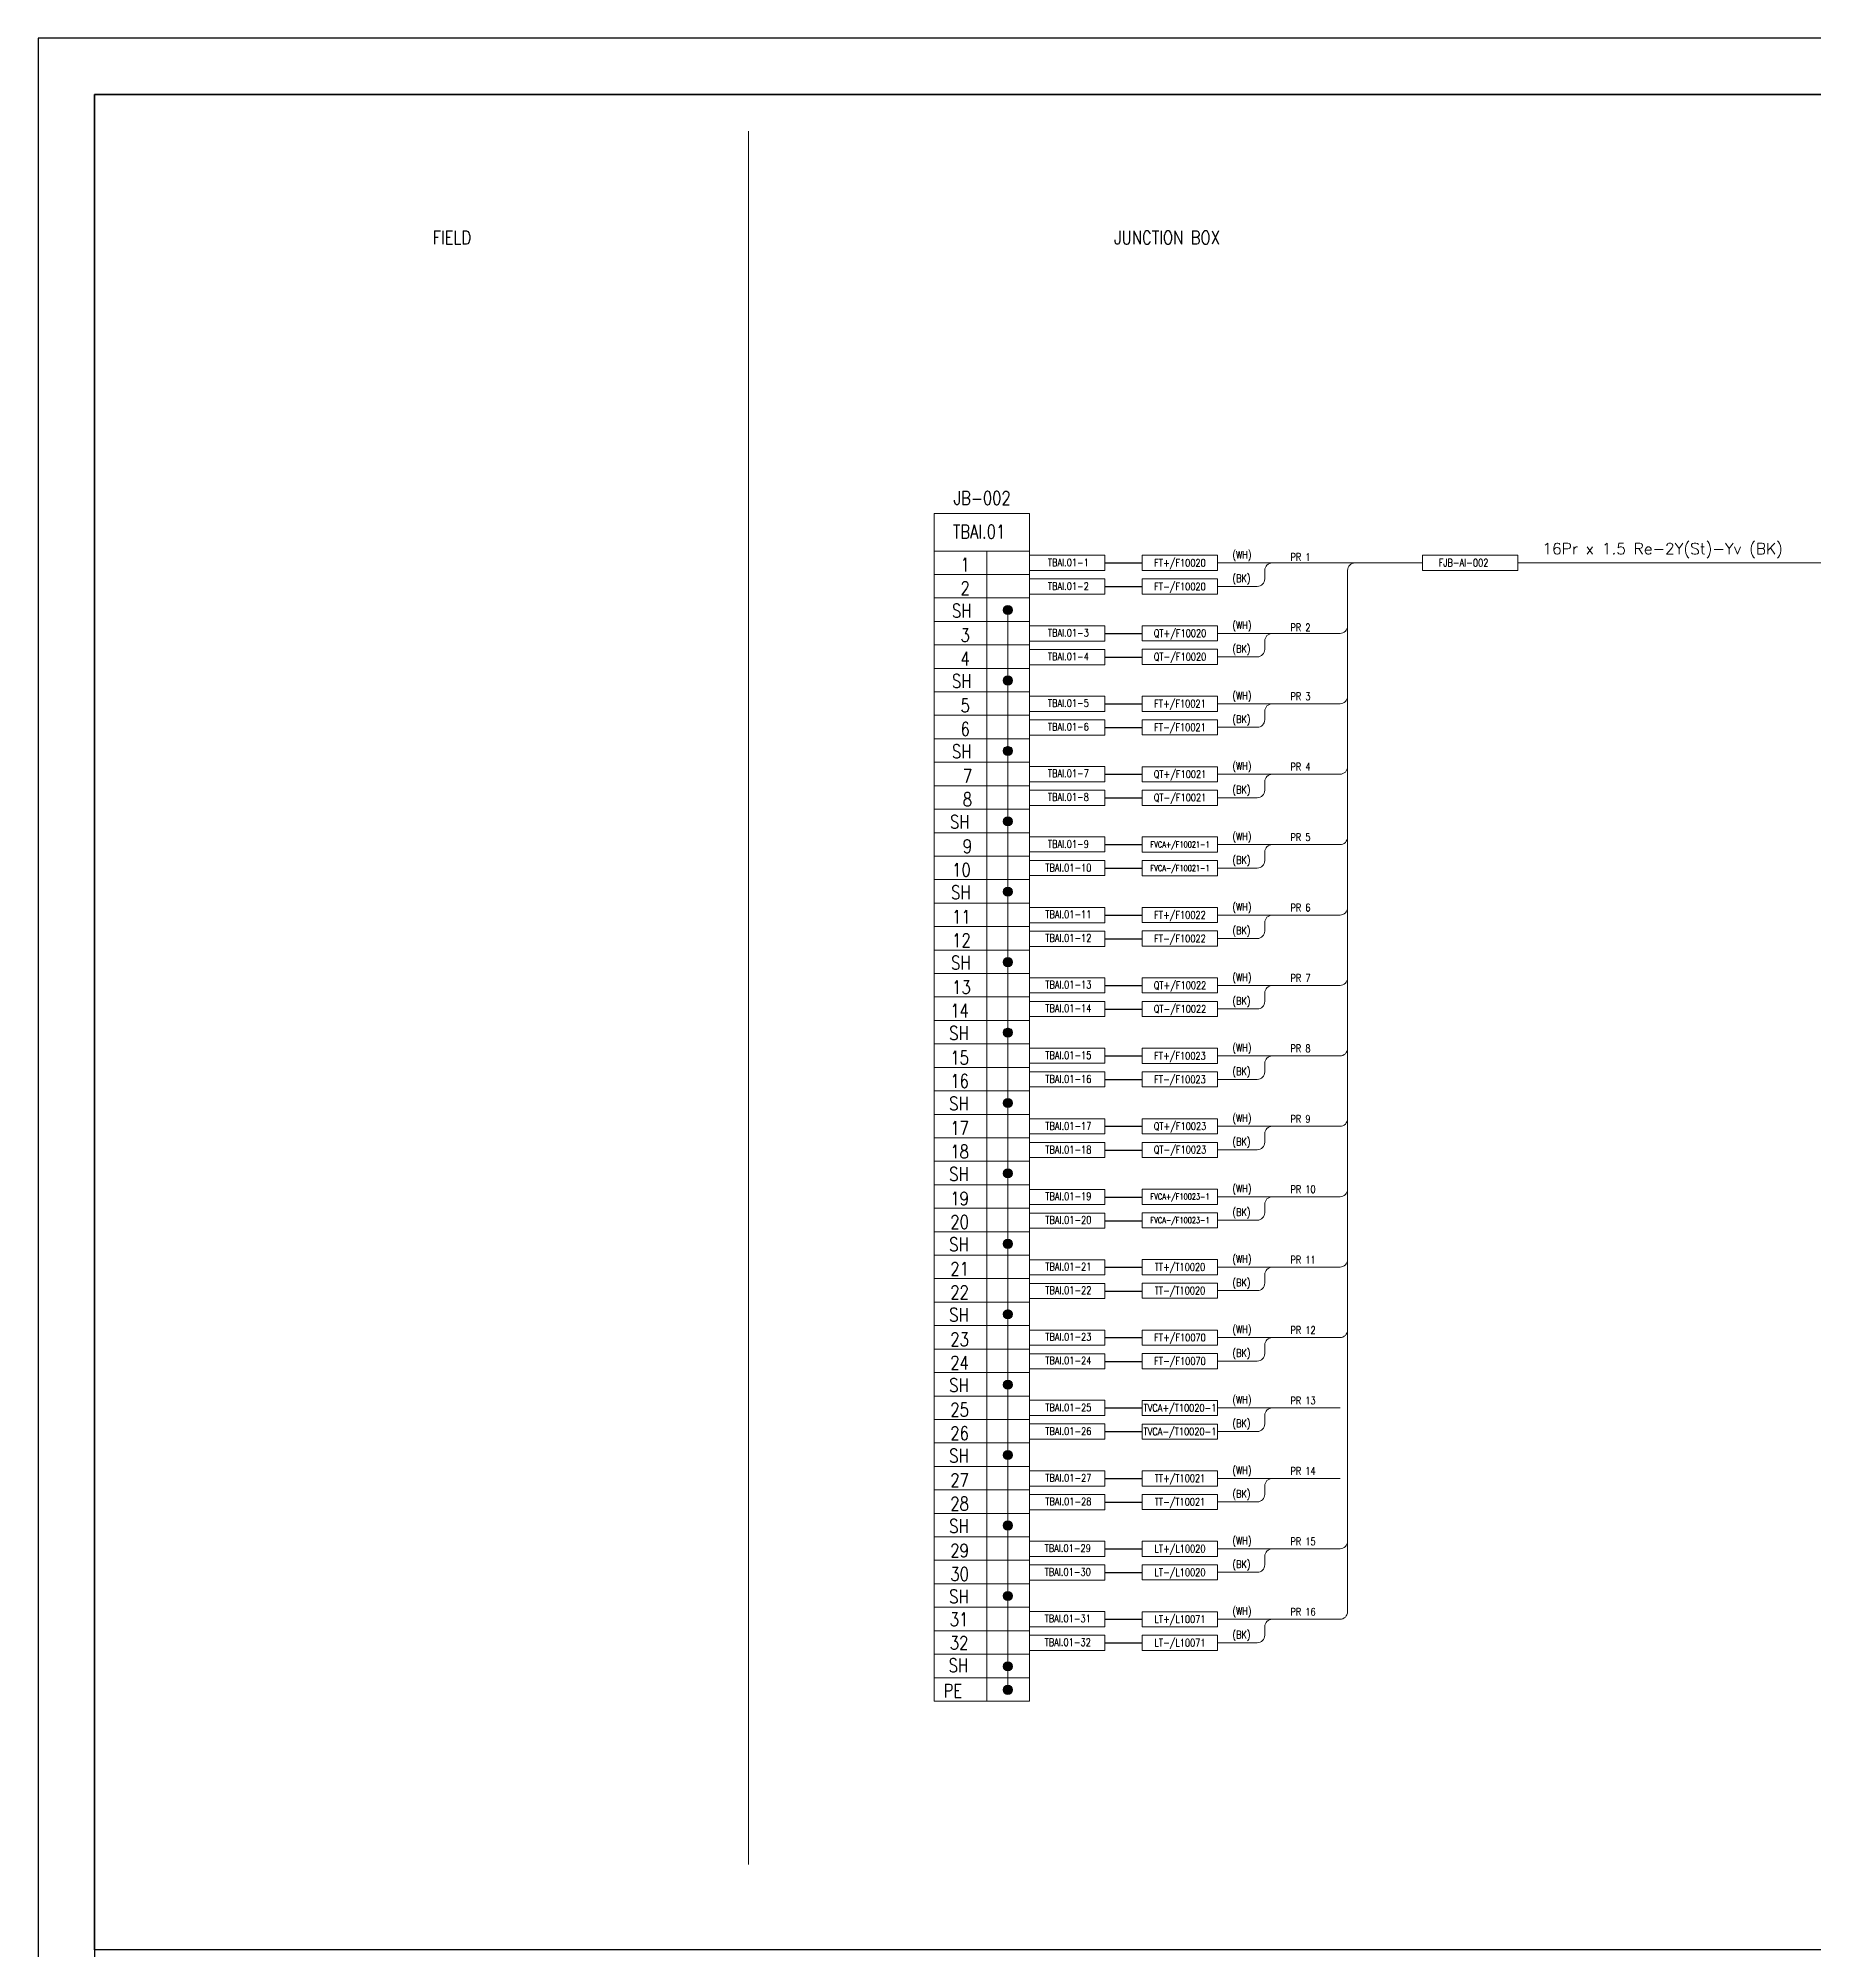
# Model space of a CAD drawing. Header units: millimetres. Extents: x -14942 to 24072, y -50285 to 2207.
# Drawn here: x 527.9 to 764.2, y -3947.2 to -3692.7 of the extents above; entities that cross this region are included whole.
import ezdxf
from ezdxf.enums import TextEntityAlignment as Align

# ---------------------------------------------------------------- set-up
doc = ezdxf.new("R2010")
doc.units = ezdxf.units.MM
doc.header["$MEASUREMENT"] = 0
doc.layers.get('0').update_dxf_attribs({"linetype": 'CONTINUOUS'})
for name, color, linetype in [('BEAM', 3, 'CONTINUOUS'), ('INSTRUMENT', 1, 'CONTINUOUS'), ('TEXT', 2, 'CONTINUOUS')]:
    doc.layers.add(name, color=color, linetype=linetype)
doc.styles.add('ROMANS', font='romans')

# ---------------------------------------------------------------- blocks, each defined once
blk = doc.blocks.new('FJB')
at = {"color": 7}
blk.add_lwpolyline([(0, 0), (0, 292.5), (-423, 292.5), (-423, 0)], close=True, dxfattribs=at)
blk.add_lwpolyline([(-415.5, 285), (-4.5, 285), (-4.5, 38.01), (-415.5, 38.01)], close=True)
at = {"color": 3}
blk.add_lwpolyline([(-4.5, 7.5), (-4.5, 285), (-415.5, 285), (-415.5, 7.5)], close=True, dxfattribs=at)

msp = doc.modelspace()

# ---------------------------------------------------------------- hatches: boundary and pattern name
at = {"layer": 'INSTRUMENT', "lineweight": 13}
for points in [[(657.57, -3768.82, 1), (656.36, -3768.82, 1)], [(657.57, -3778.2, 1), (656.36, -3778.2, 1)], [(657.57, -3787.57, 1), (656.36, -3787.57, 1)], [(657.57, -3796.95, 1), (656.36, -3796.95, 1)], [(657.57, -3806.32, 1), (656.36, -3806.32, 1)], [(657.57, -3815.7, 1), (656.36, -3815.7, 1)], [(657.57, -3825.07, 1), (656.36, -3825.07, 1)], [(657.57, -3834.45, 1), (656.36, -3834.45, 1)], [(657.57, -3843.82, 1), (656.36, -3843.82, 1)], [(657.57, -3853.2, 1), (656.36, -3853.2, 1)], [(657.57, -3862.57, 1), (656.36, -3862.57, 1)], [(657.57, -3871.95, 1), (656.36, -3871.95, 1)], [(657.57, -3881.32, 1), (656.36, -3881.32, 1)], [(657.57, -3890.7, 1), (656.36, -3890.7, 1)], [(657.57, -3900.07, 1), (656.36, -3900.07, 1)], [(657.57, -3900.07, 1), (656.36, -3900.07, 1)], [(657.57, -3909.45, 1), (656.36, -3909.45, 1)], [(657.57, -3909.45, 1), (656.36, -3909.45, 1)], [(657.57, -3912.57, 1), (656.36, -3912.57, 1)], [(657.57, -3912.57, 1), (656.36, -3912.57, 1)]]:
    msp.add_hatch(color=7, dxfattribs=at).paths.add_polyline_path(points)

# ---------------------------------------------------------------- linework, layer by layer
at = {"layer": 'BEAM', "color": 7, "lineweight": 13, "ltscale": 0.3}
msp.add_line((622.45, -3935.81), (622.45, -3705.06), dxfattribs=at)
at = {"layer": 'INSTRUMENT', "color": 7, "lineweight": 13}
for p, q in [((647.14, -3760.96), (659.84, -3760.96)), ((647.14, -3760.96), (647.14, -3914.08)), ((654.16, -3760.96), (654.16, -3895.33)), ((659.84, -3760.96), (659.84, -3914.08)), ((684.89, -3762.55), (697.51, -3762.55)), ((691.16, -3764.68), (691.16, -3763.55)), ((697.51, -3762.55), (712.14, -3762.55)), ((702.18, -3763.55), (702.18, -3892.8)), ((724.84, -3762.53), (801.39, -3762.53)), ((659.84, -3764.08), (647.14, -3764.08)), ((684.89, -3765.68), (690.16, -3765.68)), ((647.14, -3767.21), (659.84, -3767.21)), ((659.84, -3767.21), (647.14, -3767.21)), ((656.96, -3768.82), (656.96, -3892.21)), ((659.84, -3770.33), (647.14, -3770.33)), ((647.14, -3773.46), (659.84, -3773.46)), ((659.84, -3773.46), (647.14, -3773.46)), ((684.89, -3771.93), (701.18, -3771.93)), ((691.16, -3774.05), (691.16, -3772.93)), ((659.84, -3776.58), (647.14, -3776.58)), ((684.89, -3775.05), (690.16, -3775.05)), ((659.84, -3779.71), (647.14, -3779.71)), ((647.14, -3779.71), (659.84, -3779.71)), ((684.89, -3781.3), (701.18, -3781.3)), ((659.84, -3782.83), (647.14, -3782.83)), ((691.16, -3783.43), (691.16, -3782.3)), ((647.14, -3785.96), (659.84, -3785.96)), ((659.84, -3785.96), (647.14, -3785.96)), ((684.89, -3784.43), (690.16, -3784.43)), ((659.84, -3789.08), (647.14, -3789.08)), ((684.89, -3790.68), (701.18, -3790.68)), ((691.16, -3792.8), (691.16, -3791.68)), ((659.84, -3792.21), (647.14, -3792.21)), ((647.14, -3792.21), (659.84, -3792.21)), ((684.89, -3793.8), (690.16, -3793.8)), ((659.84, -3795.33), (647.14, -3795.33)), ((659.84, -3798.46), (647.14, -3798.46)), ((647.14, -3798.46), (659.84, -3798.46)), ((659.84, -3801.58), (647.14, -3801.58)), ((684.89, -3800.05), (701.18, -3800.05)), ((691.16, -3802.18), (691.16, -3801.05)), ((684.89, -3803.18), (690.16, -3803.18)), ((647.14, -3804.71), (659.84, -3804.71)), ((659.84, -3804.71), (647.14, -3804.71)), ((647.14, -3807.83), (659.84, -3807.83)), ((659.84, -3807.83), (647.14, -3807.83)), ((684.89, -3809.43), (701.18, -3809.43)), ((647.14, -3810.96), (659.84, -3810.96)), ((659.84, -3810.96), (647.14, -3810.96)), ((691.16, -3811.55), (691.16, -3810.43)), ((659.84, -3814.08), (647.14, -3814.08)), ((684.89, -3812.55), (690.16, -3812.55)), ((647.14, -3817.21), (659.84, -3817.21)), ((659.84, -3817.21), (647.14, -3817.21)), ((684.89, -3818.8), (701.18, -3818.8)), ((691.16, -3820.93), (691.16, -3819.8)), ((659.84, -3820.33), (647.14, -3820.33)), ((684.89, -3821.93), (690.16, -3821.93)), ((647.14, -3823.46), (659.84, -3823.46)), ((659.84, -3823.46), (647.14, -3823.46)), ((659.84, -3826.58), (647.14, -3826.58)), ((659.84, -3829.71), (647.14, -3829.71)), ((647.14, -3829.71), (659.84, -3829.71)), ((684.89, -3828.18), (701.18, -3828.18)), ((691.16, -3830.3), (691.16, -3829.18)), ((684.89, -3831.3), (690.16, -3831.3)), ((659.84, -3832.83), (647.14, -3832.83)), ((647.14, -3835.96), (659.84, -3835.96)), ((659.84, -3835.96), (647.14, -3835.96)), ((684.89, -3837.55), (701.18, -3837.55)), ((659.84, -3839.08), (647.14, -3839.08)), ((691.16, -3839.68), (691.16, -3838.55)), ((659.84, -3842.21), (647.14, -3842.21)), ((647.14, -3842.21), (659.84, -3842.21)), ((684.89, -3840.68), (690.16, -3840.68)), ((659.84, -3845.33), (647.14, -3845.33)), ((684.89, -3846.93), (701.18, -3846.93)), ((659.84, -3848.46), (647.14, -3848.46)), ((647.14, -3848.46), (659.84, -3848.46)), ((684.89, -3850.05), (690.16, -3850.05)), ((691.16, -3849.05), (691.16, -3847.93)), ((659.84, -3851.58), (647.14, -3851.58)), ((647.14, -3854.71), (659.84, -3854.71)), ((659.84, -3854.71), (647.14, -3854.71)), ((647.14, -3857.83), (659.84, -3857.83)), ((659.84, -3857.83), (647.14, -3857.83)), ((684.89, -3856.3), (701.18, -3856.3)), ((691.16, -3858.43), (691.16, -3857.3)), ((684.89, -3859.43), (690.16, -3859.43)), ((647.14, -3860.96), (659.84, -3860.96)), ((659.84, -3860.96), (647.14, -3860.96)), ((647.14, -3864.08), (659.84, -3864.08)), ((659.84, -3864.08), (647.14, -3864.08)), ((684.89, -3865.68), (701.18, -3865.68)), ((659.84, -3867.21), (647.14, -3867.21)), ((691.16, -3867.8), (691.16, -3866.68)), ((647.14, -3870.33), (659.84, -3870.33)), ((659.84, -3870.33), (647.14, -3870.33)), ((684.89, -3868.8), (690.16, -3868.8)), ((659.84, -3873.46), (647.14, -3873.46)), ((684.89, -3875.05), (701.18, -3875.05)), ((659.84, -3876.58), (647.14, -3876.58)), ((647.14, -3876.58), (659.84, -3876.58)), ((684.89, -3878.18), (690.16, -3878.18)), ((691.16, -3877.18), (691.16, -3876.05)), ((659.84, -3879.71), (647.14, -3879.71)), ((659.84, -3882.83), (647.14, -3882.83)), ((647.14, -3882.83), (659.84, -3882.83)), ((659.84, -3885.96), (647.14, -3885.96)), ((684.89, -3884.43), (701.18, -3884.43)), ((691.16, -3886.55), (691.16, -3885.43)), ((684.89, -3887.55), (690.16, -3887.55)), ((647.14, -3889.08), (659.84, -3889.08)), ((659.84, -3889.08), (647.14, -3889.08)), ((647.14, -3892.21), (659.84, -3892.21)), ((659.84, -3892.21), (647.14, -3892.21)), ((647.14, -3892.21), (659.84, -3892.21)), ((659.84, -3892.21), (647.14, -3892.21)), ((647.14, -3892.21), (659.84, -3892.21)), ((659.84, -3892.21), (647.14, -3892.21)), ((647.14, -3892.21), (659.84, -3892.21)), ((659.84, -3892.21), (647.14, -3892.21)), ((647.14, -3892.21), (659.84, -3892.21)), ((659.84, -3892.21), (647.14, -3892.21)), ((654.16, -3892.21), (654.16, -3904.71)), ((656.96, -3892.21), (656.96, -3903.2)), ((702.18, -3892.8), (702.18, -3902.18)), ((659.84, -3895.33), (647.14, -3895.33)), ((684.89, -3893.8), (701.18, -3893.8)), ((691.16, -3895.93), (691.16, -3894.8)), ((647.14, -3898.46), (659.84, -3898.46)), ((659.84, -3898.46), (647.14, -3898.46)), ((684.89, -3896.93), (690.16, -3896.93)), ((659.84, -3901.58), (647.14, -3901.58)), ((647.14, -3901.58), (659.84, -3901.58)), ((659.84, -3901.58), (647.14, -3901.58)), ((647.14, -3901.58), (659.84, -3901.58)), ((659.84, -3901.58), (647.14, -3901.58)), ((647.14, -3901.58), (659.84, -3901.58)), ((659.84, -3901.58), (647.14, -3901.58)), ((647.14, -3901.58), (659.84, -3901.58)), ((659.84, -3901.58), (647.14, -3901.58)), ((647.14, -3901.58), (659.84, -3901.58)), ((659.84, -3901.58), (647.14, -3901.58)), ((654.16, -3901.58), (654.16, -3914.08)), ((656.96, -3901.58), (656.96, -3912.57)), ((684.89, -3903.18), (701.18, -3903.18)), ((647.14, -3904.71), (659.84, -3904.71)), ((659.84, -3904.71), (647.14, -3904.71)), ((659.84, -3904.71), (647.14, -3904.71)), ((684.89, -3906.3), (690.16, -3906.3)), ((691.16, -3905.3), (691.16, -3904.18)), ((647.14, -3907.83), (659.84, -3907.83)), ((659.84, -3907.83), (647.14, -3907.83)), ((659.84, -3910.96), (647.14, -3910.96)), ((647.14, -3914.08), (659.84, -3914.08)), ((659.84, -3914.08), (647.14, -3914.08))]:
    msp.add_line(p, q, dxfattribs=at)
at = {"layer": 'INSTRUMENT', "color": 7}
for p, q in [((669.88, -3762.53), (674.86, -3762.53)), ((669.88, -3765.69), (674.86, -3765.69)), ((669.88, -3771.95), (674.86, -3771.95)), ((669.88, -3775.1), (674.86, -3775.1)), ((669.88, -3781.31), (674.86, -3781.31)), ((669.88, -3784.46), (674.86, -3784.46)), ((669.88, -3790.67), (674.86, -3790.67)), ((669.88, -3793.82), (674.86, -3793.82)), ((669.88, -3800.01), (674.86, -3800.01)), ((669.88, -3803.17), (674.86, -3803.17)), ((669.88, -3809.43), (674.86, -3809.43)), ((669.88, -3812.58), (674.86, -3812.58)), ((669.88, -3818.79), (674.86, -3818.79)), ((669.88, -3821.94), (674.86, -3821.94)), ((669.88, -3828.15), (674.86, -3828.15)), ((669.88, -3831.3), (674.86, -3831.3)), ((669.88, -3837.55), (674.86, -3837.55)), ((669.88, -3840.71), (674.86, -3840.71)), ((669.88, -3846.97), (674.86, -3846.97)), ((669.88, -3850.12), (674.86, -3850.12)), ((669.88, -3856.32), (674.86, -3856.32)), ((669.88, -3859.48), (674.86, -3859.48)), ((669.88, -3865.68), (674.86, -3865.68)), ((669.88, -3868.84), (674.86, -3868.84)), ((669.88, -3875.03), (674.86, -3875.03)), ((669.88, -3878.19), (674.86, -3878.19)), ((669.88, -3884.45), (674.86, -3884.45)), ((669.88, -3887.6), (674.86, -3887.6)), ((669.88, -3893.8), (674.86, -3893.8)), ((669.88, -3896.96), (674.86, -3896.96)), ((669.88, -3903.16), (674.86, -3903.16)), ((669.88, -3906.32), (674.86, -3906.32))]:
    msp.add_line(p, q, dxfattribs=at)
at = {"layer": 'INSTRUMENT', "color": 7, "lineweight": 13}
for points in [[(535.41, -3700.19), (946.41, -3700.19), (946.41, -3947.18), (535.41, -3947.18)], [(647.14, -3760.96), (659.84, -3760.96), (659.84, -3755.96), (647.14, -3755.96)], [(659.84, -3761.53), (669.88, -3761.53), (669.88, -3763.54), (659.84, -3763.54)], [(674.86, -3761.52), (684.89, -3761.52), (684.89, -3763.54), (674.86, -3763.54)], [(712.14, -3761.52), (724.84, -3761.52), (724.84, -3763.54), (712.14, -3763.54)], [(659.84, -3764.68), (669.88, -3764.68), (669.88, -3766.7), (659.84, -3766.7)], [(674.86, -3764.67), (684.89, -3764.67), (684.89, -3766.69), (674.86, -3766.69)], [(659.84, -3770.94), (669.88, -3770.94), (669.88, -3772.96), (659.84, -3772.96)], [(674.86, -3770.9), (684.89, -3770.9), (684.89, -3772.92), (674.86, -3772.92)], [(674.86, -3774.04), (684.89, -3774.04), (684.89, -3776.06), (674.86, -3776.06)], [(659.84, -3774.09), (669.88, -3774.09), (669.88, -3776.11), (659.84, -3776.11)], [(659.84, -3780.3), (669.88, -3780.3), (669.88, -3782.31), (659.84, -3782.31)], [(674.86, -3780.29), (684.89, -3780.29), (684.89, -3782.31), (674.86, -3782.31)], [(659.84, -3783.45), (669.88, -3783.45), (669.88, -3785.47), (659.84, -3785.47)], [(674.86, -3783.44), (684.89, -3783.44), (684.89, -3785.45), (674.86, -3785.45)], [(659.84, -3789.66), (669.88, -3789.66), (669.88, -3791.67), (659.84, -3791.67)], [(674.86, -3789.67), (684.89, -3789.67), (684.89, -3791.69), (674.86, -3791.69)], [(659.84, -3792.81), (669.88, -3792.81), (669.88, -3794.83), (659.84, -3794.83)], [(674.86, -3792.81), (684.89, -3792.81), (684.89, -3794.83), (674.86, -3794.83)], [(659.84, -3799.01), (669.88, -3799.01), (669.88, -3801.02), (659.84, -3801.02)], [(674.86, -3799.02), (684.89, -3799.02), (684.89, -3801.04), (674.86, -3801.04)], [(659.84, -3802.16), (669.88, -3802.16), (669.88, -3804.18), (659.84, -3804.18)], [(674.86, -3802.17), (684.89, -3802.17), (684.89, -3804.19), (674.86, -3804.19)], [(659.84, -3808.42), (669.88, -3808.42), (669.88, -3810.44), (659.84, -3810.44)], [(674.86, -3808.4), (684.89, -3808.4), (684.89, -3810.42), (674.86, -3810.42)], [(659.84, -3811.57), (669.88, -3811.57), (669.88, -3813.59), (659.84, -3813.59)], [(674.86, -3811.54), (684.89, -3811.54), (684.89, -3813.56), (674.86, -3813.56)], [(659.84, -3817.78), (669.88, -3817.78), (669.88, -3819.79), (659.84, -3819.79)], [(674.86, -3817.77), (684.89, -3817.77), (684.89, -3819.79), (674.86, -3819.79)], [(659.84, -3820.93), (669.88, -3820.93), (669.88, -3822.95), (659.84, -3822.95)], [(674.86, -3820.92), (684.89, -3820.92), (684.89, -3822.94), (674.86, -3822.94)], [(659.84, -3827.14), (669.88, -3827.14), (669.88, -3829.15), (659.84, -3829.15)], [(674.86, -3827.15), (684.89, -3827.15), (684.89, -3829.17), (674.86, -3829.17)], [(659.84, -3830.29), (669.88, -3830.29), (669.88, -3832.31), (659.84, -3832.31)], [(674.86, -3830.29), (684.89, -3830.29), (684.89, -3832.31), (674.86, -3832.31)], [(659.84, -3836.54), (669.88, -3836.54), (669.88, -3838.56), (659.84, -3838.56)], [(674.86, -3836.54), (684.89, -3836.54), (684.89, -3838.56), (674.86, -3838.56)], [(659.84, -3839.7), (669.88, -3839.7), (669.88, -3841.72), (659.84, -3841.72)], [(674.86, -3839.69), (684.89, -3839.69), (684.89, -3841.7), (674.86, -3841.7)], [(659.84, -3845.96), (669.88, -3845.96), (669.88, -3847.97), (659.84, -3847.97)], [(674.86, -3845.92), (684.89, -3845.92), (684.89, -3847.94), (674.86, -3847.94)], [(659.84, -3849.11), (669.88, -3849.11), (669.88, -3851.13), (659.84, -3851.13)], [(674.86, -3849.06), (684.89, -3849.06), (684.89, -3851.08), (674.86, -3851.08)], [(659.84, -3855.32), (669.88, -3855.32), (669.88, -3857.33), (659.84, -3857.33)], [(674.86, -3855.29), (684.89, -3855.29), (684.89, -3857.31), (674.86, -3857.31)], [(659.84, -3858.47), (669.88, -3858.47), (669.88, -3860.49), (659.84, -3860.49)], [(674.86, -3858.44), (684.89, -3858.44), (684.89, -3860.45), (674.86, -3860.45)], [(659.84, -3864.68), (669.88, -3864.68), (669.88, -3866.69), (659.84, -3866.69)], [(674.86, -3864.67), (684.89, -3864.67), (684.89, -3866.69), (674.86, -3866.69)], [(659.84, -3867.83), (669.88, -3867.83), (669.88, -3869.85), (659.84, -3869.85)], [(674.86, -3867.81), (684.89, -3867.81), (684.89, -3869.83), (674.86, -3869.83)], [(659.84, -3874.02), (669.88, -3874.02), (669.88, -3876.04), (659.84, -3876.04)], [(674.86, -3874.04), (684.89, -3874.04), (684.89, -3876.06), (674.86, -3876.06)], [(659.84, -3877.18), (669.88, -3877.18), (669.88, -3879.2), (659.84, -3879.2)], [(674.86, -3877.19), (684.89, -3877.19), (684.89, -3879.2), (674.86, -3879.2)], [(659.84, -3883.44), (669.88, -3883.44), (669.88, -3885.45), (659.84, -3885.45)], [(674.86, -3883.42), (684.89, -3883.42), (684.89, -3885.44), (674.86, -3885.44)], [(659.84, -3886.59), (669.88, -3886.59), (669.88, -3888.61), (659.84, -3888.61)], [(674.86, -3886.56), (684.89, -3886.56), (684.89, -3888.58), (674.86, -3888.58)], [(659.84, -3892.8), (669.88, -3892.8), (669.88, -3894.81), (659.84, -3894.81)], [(674.86, -3892.79), (684.89, -3892.79), (684.89, -3894.81), (674.86, -3894.81)], [(659.84, -3895.95), (669.88, -3895.95), (669.88, -3897.97), (659.84, -3897.97)], [(674.86, -3895.94), (684.89, -3895.94), (684.89, -3897.95), (674.86, -3897.95)], [(659.84, -3902.16), (669.88, -3902.16), (669.88, -3904.17), (659.84, -3904.17)], [(674.86, -3902.17), (684.89, -3902.17), (684.89, -3904.19), (674.86, -3904.19)], [(659.84, -3905.31), (669.88, -3905.31), (669.88, -3907.33), (659.84, -3907.33)], [(674.86, -3905.31), (684.89, -3905.31), (684.89, -3907.33), (674.86, -3907.33)]]:
    msp.add_lwpolyline(points, close=True, dxfattribs=at)
for centre in [(656.96, -3768.82), (656.96, -3778.2), (656.96, -3787.57), (656.96, -3796.95), (656.96, -3806.32), (656.96, -3815.7), (656.96, -3825.07), (656.96, -3834.45), (656.96, -3843.82), (656.96, -3853.2), (656.96, -3862.57), (656.96, -3871.95), (656.96, -3881.32), (656.96, -3890.7), (656.96, -3900.07), (656.96, -3900.07), (656.96, -3909.45), (656.96, -3909.45), (656.96, -3912.57), (656.96, -3912.57)]:
    msp.add_circle(centre, 0.609, dxfattribs=at)
for centre, start, end in [((692.16, -3763.55), 90, 180), ((703.18, -3763.55), 90, 180), ((690.16, -3764.68), 270, 0), ((701.18, -3770.93), 270, 0), ((690.16, -3774.05), 270, 0), ((692.16, -3772.93), 90, 180), ((692.16, -3782.3), 90, 180), ((701.18, -3780.3), 270, 0), ((690.16, -3783.43), 270, 0), ((692.16, -3791.68), 90, 180), ((701.18, -3789.68), 270, 0), ((690.16, -3792.8), 270, 0), ((701.18, -3799.05), 270, 0), ((692.16, -3801.05), 90, 180), ((690.16, -3802.18), 270, 0), ((692.16, -3810.43), 90, 180), ((701.18, -3808.43), 270, 0), ((690.16, -3811.55), 270, 0), ((692.16, -3819.8), 90, 180), ((701.18, -3817.8), 270, 0), ((690.16, -3820.93), 270, 0), ((701.18, -3827.18), 270, 0), ((692.16, -3829.18), 90, 180), ((690.16, -3830.3), 270, 0), ((692.16, -3838.55), 90, 180), ((701.18, -3836.55), 270, 0), ((690.16, -3839.68), 270, 0), ((692.16, -3847.93), 90, 180), ((701.18, -3845.93), 270, 0), ((690.16, -3849.05), 270, 0), ((701.18, -3855.3), 270, 0), ((692.16, -3857.3), 90, 180), ((690.16, -3858.43), 270, 0), ((692.16, -3866.68), 90, 180), ((701.18, -3864.68), 270, 0), ((690.16, -3867.8), 270, 0), ((692.16, -3876.05), 90, 180), ((690.16, -3877.18), 270, 0), ((692.16, -3885.43), 90, 180), ((690.16, -3886.55), 270, 0), ((701.18, -3892.8), 270, 0), ((690.16, -3895.93), 270, 0), ((692.16, -3894.8), 90, 180), ((692.16, -3904.18), 90, 180), ((701.18, -3902.18), 270, 0), ((690.16, -3905.3), 270, 0)]:
    msp.add_arc(centre, 1, start, end, dxfattribs=at)

# ---------------------------------------------------------------- block references
msp.add_blockref('FJB', (950.91, -3985.19), dxfattribs=at)

# ---------------------------------------------------------------- texts
at = {"layer": 'TEXT', "color": 7, "lineweight": 13, "style": 'ROMANS', "width": 0.8}
for s, height, p in [('FIELD', 1.8, (580.4, -3720.13)), ('JUNCTION BOX', 1.8, (671.12, -3720.13)), ('TBAI.01', 1.8, (649.65, -3759.29)), ('(WH)', 1, (686.86, -3761.96)), ('PR 1', 1, (694.57, -3762.26)), ('1', 1.8, (650.67, -3763.68)), ('FJB-AI-002', 1, (714.31, -3763.02)), ('2', 1.8, (650.67, -3766.81)), ('(BK)', 1, (686.86, -3765.1)), ('SH', 1.8, (649.53, -3769.79)), ('3', 1.8, (650.67, -3773.06)), ('(WH)', 1, (686.86, -3771.34)), ('PR 2', 1, (694.57, -3771.63)), ('(BK)', 1, (686.86, -3774.48)), ('4', 1.8, (650.67, -3776.18)), ('SH', 1.8, (649.53, -3779.16)), ('5', 1.8, (650.67, -3782.43)), ('(WH)', 1, (686.86, -3780.71)), ('PR 3', 1, (694.57, -3780.81)), ('6', 1.8, (650.67, -3785.56)), ('(BK)', 1, (686.86, -3783.85)), ('SH', 1.8, (649.53, -3788.54)), ('(WH)', 1, (686.86, -3790.09)), ('PR 4', 1, (694.57, -3790.18)), ('7', 1.8, (650.97, -3791.81)), ('8', 1.8, (650.97, -3794.93)), ('(BK)', 1, (686.86, -3793.23)), ('SH', 1.8, (649.27, -3797.91)), ('9', 1.8, (650.97, -3801.18)), ('(WH)', 1, (686.86, -3799.46)), ('PR 5', 1, (694.57, -3799.56)), ('(BK)', 1, (686.86, -3802.6)), ('10', 1.8, (649.56, -3804.31)), ('SH', 1.8, (649.41, -3807.29)), ('11', 1.8, (649.56, -3810.56)), ('(WH)', 1, (686.86, -3808.84)), ('PR 6', 1, (694.57, -3808.93)), ('12', 1.8, (649.56, -3813.68)), ('(BK)', 1, (686.86, -3811.98)), ('SH', 1.8, (649.41, -3816.66)), ('(WH)', 1, (686.86, -3818.21)), ('PR 7', 1, (694.57, -3818.31)), ('13', 1.8, (649.56, -3819.93)), ('14', 1.8, (649.31, -3823.06)), ('(BK)', 1, (686.86, -3821.35)), ('SH', 1.8, (649.16, -3826.04)), ('15', 1.8, (649.31, -3829.31)), ('(WH)', 1, (686.86, -3827.59)), ('PR 8', 1, (694.57, -3827.68)), ('(BK)', 1, (686.86, -3830.73)), ('16', 1.8, (649.31, -3832.43)), ('SH', 1.8, (649.16, -3835.41)), ('17', 1.8, (649.31, -3838.68)), ('(WH)', 1, (686.86, -3836.96)), ('PR 9', 1, (694.57, -3837.06)), ('18', 1.8, (649.31, -3841.81)), ('(BK)', 1, (686.86, -3840.1)), ('SH', 1.8, (649.16, -3844.79)), ('(WH)', 1, (686.86, -3846.34)), ('19', 1.8, (649.31, -3848.06)), ('PR 10', 1, (694.57, -3846.43)), ('20', 1.8, (649.31, -3851.18)), ('(BK)', 1, (686.86, -3849.48)), ('SH', 1.8, (649.16, -3854.16)), ('(WH)', 1, (686.86, -3855.71)), ('PR 11', 1, (694.57, -3855.81)), ('21', 1.8, (649.31, -3857.43)), ('(BK)', 1, (686.86, -3858.85)), ('22', 1.8, (649.31, -3860.56)), ('SH', 1.8, (649.16, -3863.54)), ('23', 1.8, (649.31, -3866.81)), ('(WH)', 1, (686.86, -3865.09)), ('PR 12', 1, (694.57, -3865.18)), ('24', 1.8, (649.31, -3869.93)), ('(BK)', 1, (686.86, -3868.23)), ('SH', 1.8, (649.16, -3872.91)), ('(WH)', 1, (686.86, -3874.46)), ('25', 1.8, (649.31, -3876.18)), ('PR 13', 1, (694.57, -3874.56)), ('26', 1.8, (649.31, -3879.31)), ('(BK)', 1, (686.86, -3877.6)), ('SH', 1.8, (649.16, -3882.29)), ('(WH)', 1, (686.86, -3883.84)), ('PR 14', 1, (694.57, -3883.93)), ('27', 1.8, (649.31, -3885.56)), ('(BK)', 1, (686.86, -3886.98)), ('28', 1.8, (649.31, -3888.68)), ('SH', 1.8, (649.16, -3891.66)), ('29', 1.8, (649.31, -3894.93)), ('(WH)', 1, (686.86, -3893.21)), ('PR 15', 1, (694.57, -3893.31)), ('(BK)', 1, (686.86, -3896.35)), ('30', 1.8, (649.31, -3898.06)), ('SH', 1.8, (649.16, -3901.04)), ('31', 1.8, (649.24, -3904.1)), ('(WH)', 1, (686.86, -3902.59)), ('PR 16', 1, (694.57, -3902.68)), ('32', 1.8, (649.24, -3907.22)), ('(BK)', 1, (686.86, -3905.73)), ('SH', 1.8, (649.09, -3910.2)), ('PE', 1.8, (648.4, -3913.6))]:
    msp.add_text(s, height=height, dxfattribs=at).set_placement(p)
for s, height, p in [('JB-002', 1.8, (653.55, -3753.91)), ('TBAI.01-1', 1, (665.02, -3762.49)), ('FT+/F10020', 1, (679.88, -3762.53)), ('TBAI.01-2', 1, (665.02, -3765.64)), ('FT-/F10020', 1, (679.88, -3765.68)), ('TBAI.01-3', 1, (665.02, -3771.85)), ('QT+/F10020', 1, (679.88, -3771.91)), ('TBAI.01-4', 1, (665.02, -3775)), ('QT-/F10020', 1, (679.88, -3775.03)), ('TBAI.01-5', 1, (665.02, -3781.21)), ('FT+/F10021', 1, (679.88, -3781.28)), ('TBAI.01-6', 1, (665.02, -3784.36)), ('FT-/F10021', 1, (679.88, -3784.43)), ('TBAI.01-7', 1, (665.02, -3790.56)), ('QT+/F10021', 1, (679.88, -3790.66)), ('TBAI.01-8', 1, (665.02, -3793.71)), ('QT-/F10021', 1, (679.88, -3793.78)), ('TBAI.01-9', 1, (665.02, -3799.97)), ('FVCA+/F10021-1', 0.8, (679.88, -3800.03)), ('TBAI.01-10', 1, (665.02, -3803.12)), ('FVCA-/F10021-1', 0.8, (679.88, -3803.18)), ('TBAI.01-11', 1, (665.02, -3809.33)), ('FT+/F10022', 1, (679.88, -3809.41)), ('TBAI.01-12', 1, (665.02, -3812.48)), ('FT-/F10022', 1, (679.88, -3812.55)), ('TBAI.01-13', 1, (665.02, -3818.69)), ('QT+/F10022', 1, (679.88, -3818.78)), ('TBAI.01-14', 1, (665.02, -3821.84)), ('QT-/F10022', 1, (679.88, -3821.91)), ('FT+/F10023', 1, (679.88, -3828.16)), ('TBAI.01-15', 1, (665.02, -3828.09)), ('TBAI.01-16', 1, (665.02, -3831.25)), ('FT-/F10023', 1, (679.88, -3831.3)), ('TBAI.01-17', 1, (665.02, -3837.51)), ('QT+/F10023', 1, (679.88, -3837.53)), ('TBAI.01-18', 1, (665.02, -3840.66)), ('QT-/F10023', 1, (679.88, -3840.66)), ('TBAI.01-19', 1, (665.02, -3846.87)), ('FVCA+/F10023-1', 0.8, (679.88, -3846.91)), ('TBAI.01-20', 1, (665.02, -3850.02)), ('FVCA-/F10023-1', 0.8, (679.88, -3850.05)), ('TBAI.01-21', 1, (665.02, -3856.23)), ('TT+/T10020', 1, (679.88, -3856.28)), ('TBAI.01-22', 1, (665.02, -3859.38)), ('TT-/T10020', 1, (679.88, -3859.43)), ('TBAI.01-23', 1, (665.02, -3865.57)), ('TBAI.01-24', 1, (665.02, -3868.73)), ('TBAI.01-25', 1, (665.02, -3874.99)), ('TVCA+/T10020-1', 1, (679.88, -3875.03)), ('TBAI.01-26', 1, (665.02, -3878.14)), ('TVCA-/T10020-1', 1, (679.88, -3878.18)), ('TBAI.01-27', 1, (665.02, -3884.35)), ('TT+/T10021', 1, (679.88, -3884.41)), ('TBAI.01-28', 1, (665.02, -3887.5)), ('TT-/T10021', 1, (679.88, -3887.55)), ('TBAI.01-29', 1, (664.94, -3893.72)), ('LT+/L10020', 1, (679.88, -3893.78)), ('TBAI.01-30', 1, (664.94, -3896.88)), ('LT-/L10020', 1, (679.88, -3896.93)), ('TBAI.01-31', 1, (664.94, -3903.08)), ('LT+/L10071', 1, (679.88, -3903.16)), ('TBAI.01-32', 1, (664.94, -3906.24)), ('LT-/L10071', 1, (679.88, -3906.3))]:
    msp.add_text(s, height=height, dxfattribs=at).set_placement(p, align=Align.MIDDLE_CENTER)
at = {"layer": 'TEXT', "color": 7, "lineweight": 13, "style": 'ROMANS'}
msp.add_text('16Pr x 1.5 Re-2Y(St)-Yv (BK)', height=1.5, dxfattribs=at).set_placement((728.11, -3761.4))
at = {"layer": 'TEXT', "color": 0, "lineweight": 13, "style": 'ROMANS', "width": 0.8}
for s, p in [('FT+/F10070', (679.88, -3865.66)), ('FT-/F10070', (679.88, -3868.8))]:
    msp.add_text(s, height=1, dxfattribs=at).set_placement(p, align=Align.MIDDLE_CENTER)

doc.saveas('drawing.dxf')
